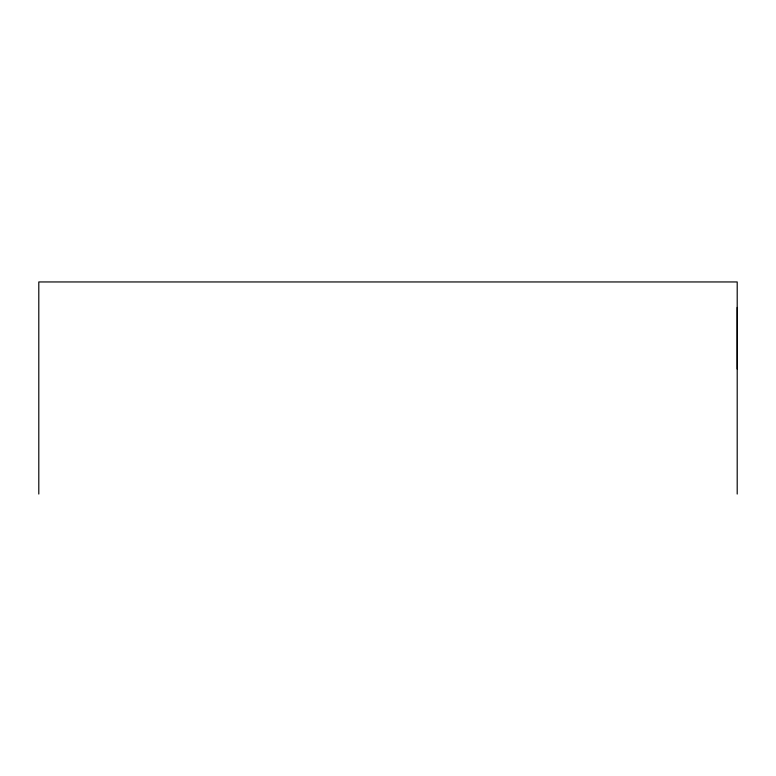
<?xml version="1.0" encoding="UTF-8"?>
<svg xmlns="http://www.w3.org/2000/svg" width="776" height="776" viewBox="0 0 776 776"><rect width="100%" height="100%" fill="white"/><g stroke="black" fill="none" stroke-linecap="round" stroke-linejoin="round"><path stroke-width="1.16" d="M737.2 369.027L737.2 307.441M737.2 494.05L737.2 281.95L38.8 281.95L38.8 494.05"/></g></svg>
